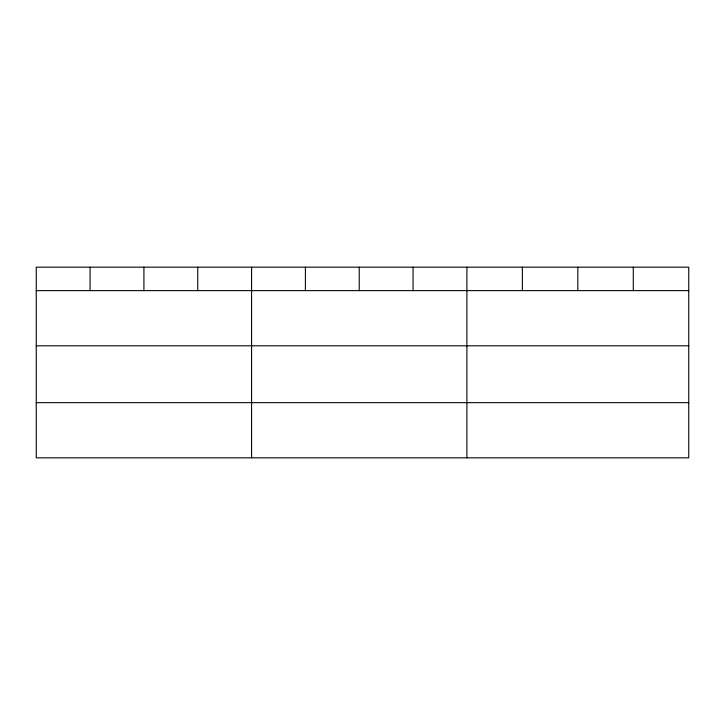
<?xml version="1.0" encoding="UTF-8"?>
<svg xmlns="http://www.w3.org/2000/svg" width="725" height="725" viewBox="0 0 725 725"><rect width="100%" height="100%" fill="white"/><g stroke="black" fill="none" stroke-linecap="round" stroke-linejoin="round"><path stroke-width="1.09" d="M688.75 345.807L688.75 267.172L36.25 267.172L36.25 457.828L688.75 457.828L688.75 345.807L36.25 345.807M36.25 290.625L688.75 290.625M36.25 402.656L688.75 402.656M633.287 267.172L633.287 290.625M577.825 267.172L577.825 290.625M522.362 267.172L522.362 290.625M466.9 267.172L466.9 457.828M413.069 267.172L413.069 290.625M359.237 267.172L359.237 290.625M305.406 267.172L305.406 290.625M251.575 267.172L251.575 457.828M197.744 267.172L197.744 290.625M143.913 267.172L143.913 290.625M90.081 267.172L90.081 290.625"/></g></svg>
